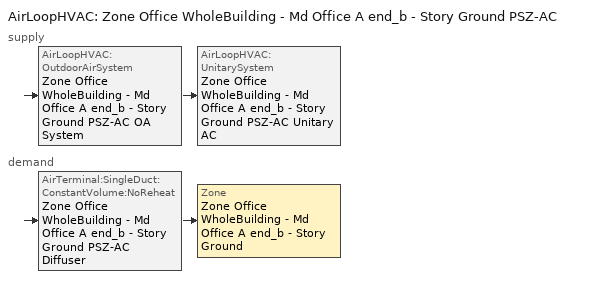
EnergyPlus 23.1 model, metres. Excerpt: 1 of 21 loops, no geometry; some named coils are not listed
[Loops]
AirLoopHVAC 'Zone Office WholeBuilding - Md Office A end_b - Story Ground PSZ-AC'
 supply: AirLoopHVAC:OutdoorAirSystem 'Zone Office WholeBuilding - Md Office A end_b - Story Ground PSZ-AC OA System' > AirLoopHVAC:UnitarySystem 'Zone Office WholeBuilding - Md Office A end_b - Story Ground PSZ-AC Unitary AC'
 demand: AirTerminal:SingleDuct:ConstantVolume:NoReheat 'Zone Office WholeBuilding - Md Office A end_b - Story Ground PSZ-AC Diffuser' > Zone 'Zone Office WholeBuilding - Md Office A end_b - Story Ground'
[ZoneControl:Thermostat]
Zone Office WholeBuilding - Md Office A end_b - Story Ground Thermostat: Zone or ZoneList=Zone Office WholeBuilding - Md Office A end_b - Story Ground; Control Type Schedule=Zone Office WholeBuilding - Md Office A end_b - Story Ground Thermostat Schedule; Control 1=Office WholeBuilding - Md Office - 90.1-2016 Thermostat 4; Temperature Difference Between Cutout And Setpoint {deltaC}=0
[ThermostatSetpoint:DualSetpoint]
Office WholeBuilding - Md Office - 90.1-2016 Thermostat 4: Heating Setpoint Temperature Schedule=OfficeMedium HTGSETP_SCH_YES_OPTIMUM; Cooling Setpoint Temperature Schedule=OfficeMedium CLGSETP_SCH_YES_OPTIMUM
[AirTerminal:SingleDuct:ConstantVolume:NoReheat]
Zone Office WholeBuilding - Md Office A end_b - Story Ground PSZ-AC Diffuser: Availability Schedule=Always On Discrete; Maximum Air Flow Rate {m3/s}=AutoSize
[Zone equipment]
Zone Office WholeBuilding - Md Office A end_b - Story Ground: Zone Office WholeBuilding - Md Office A end_b - Story Ground PSZ-AC Diffuser
[Sizing:Zone]
Zone Office WholeBuilding - Md Office A end_b - Story Ground: Zone Cooling Design Supply Air Temperature Input Method=SupplyAirTemperature; Zone Cooling Design Supply Air Temperature {C}=12.7778; Zone Cooling Design Supply Air Temperature Difference {deltaC}=11.11; Zone Heating Design Supply Air Temperature Input Method=SupplyAirTemperature; Zone Heating Design Supply Air Temperature {C}=50; Zone Heating Design Supply Air Temperature Difference {deltaC}=11.11; Zone Cooling Design Supply Air Humidity Ratio {kgWater/kgDryAir}=0.0085; Zone Heating Design Supply Air Humidity Ratio {kgWater/kgDryAir}=0.008; Design Specification Outdoor Air Object=Zone Office WholeBuilding - Md Office A end_b - Story Ground DSOA Space List; Cooling Design Air Flow Method=DesignDay; Cooling Design Air Flow Rate {m3/s}=0; Cooling Minimum Air Flow per Zone Floor Area {m3/s-m2}=0.000762; Cooling Minimum Air Flow {m3/s}=0; Cooling Minimum Air Flow Fraction=0; Heating Design Air Flow Method=DesignDay; Heating Design Air Flow Rate {m3/s}=0; Heating Maximum Air Flow per Zone Floor Area {m3/s-m2}=0.002032; Heating Maximum Air Flow {m3/s}=0.141576; Heating Maximum Air Flow Fraction=0.3; Account for Dedicated Outdoor Air System=No; Zone Load Sizing Method=Sensible Load Only No Latent Load; Zone Latent Cooling Design Supply Air Humidity Ratio Input Method=HumidityRatioDifference; Zone Cooling Design Supply Air Humidity Ratio Difference {kgWater/kgDryAir}=0.005; Zone Latent Heating Design Supply Air Humidity Ratio Input Method=HumidityRatioDifference; Zone Humidification Design Supply Air Humidity Ratio Difference {kgWater/kgDryAir}=0.005
[Controller:MechanicalVentilation]
Controller Mechanical Ventilation 3: Availability Schedule=Zone Office WholeBuilding - Md Office A end_b - Story Ground PSZ-AC Occ Sch; Demand Controlled Ventilation=No; System Outdoor Air Method=ZoneSum; Zone or ZoneList Name 1=Zone Office WholeBuilding - Md Office A end_b - Story Ground; Design Specification Outdoor Air Object Name 1=Office WholeBuilding - Md Office Ventilation
[DesignSpecification:OutdoorAir]
Office WholeBuilding - Md Office Ventilation: Outdoor Air Method=Sum; Outdoor Air Flow per Person {m3/s-person}=0; Outdoor Air Flow per Zone Floor Area {m3/s-m2}=0.0004318; Outdoor Air Flow per Zone {m3/s}=0; Outdoor Air Flow Air Changes per Hour {1/hr}=0
[DesignSpecification:OutdoorAir:SpaceList]
Zone Office WholeBuilding - Md Office A end_b - Story Ground DSOA Space List: Space Name 1=Office WholeBuilding - Md Office A end_b - Story Ground; Space Design Specification Outdoor Air Object Name 1=Office WholeBuilding - Md Office Ventilation
[AirLoopHVAC]
Zone Office WholeBuilding - Md Office A end_b - Story Ground PSZ-AC: Design Supply Air Flow Rate {m3/s}=AutoSize; Design Return Air Flow Fraction of Supply Air Flow=1
[Sizing:System]
Zone Office WholeBuilding - Md Office A end_b - Story Ground PSZ-AC: Type of Load to Size On=Sensible; Design Outdoor Air Flow Rate {m3/s}=Autosize; Central Heating Maximum System Air Flow Ratio=1; Preheat Design Temperature {C}=7.22222; Preheat Design Humidity Ratio {kgWater/kgDryAir}=0.008; Precool Design Temperature {C}=12.7778; Precool Design Humidity Ratio {kgWater/kgDryAir}=0.008; Central Cooling Design Supply Air Temperature {C}=12.7778; Central Heating Design Supply Air Temperature {C}=50; Type of Zone Sum to Use=Coincident; 100% Outdoor Air in Cooling=No; 100% Outdoor Air in Heating=No; Central Cooling Design Supply Air Humidity Ratio {kgWater/kgDryAir}=0.0085; Central Heating Design Supply Air Humidity Ratio {kgWater/kgDryAir}=0.008; Cooling Supply Air Flow Rate Method=DesignDay; Cooling Supply Air Flow Rate {m3/s}=0; Cooling Supply Air Flow Rate Per Floor Area {m3/s-m2}=0.00996765; Cooling Fraction of Autosized Cooling Supply Air Flow Rate=1; Cooling Supply Air Flow Rate Per Unit Cooling Capacity {m3/s-W}=3.94755e-05; Heating Supply Air Flow Rate Method=DesignDay; Heating Supply Air Flow Rate {m3/s}=0; Heating Supply Air Flow Rate Per Floor Area {m3/s-m2}=0.00996765; Heating Fraction of Autosized Heating Supply Air Flow Rate=1; Heating Fraction of Autosized Cooling Supply Air Flow Rate=1; Heating Supply Air Flow Rate Per Unit Heating Capacity {m3/s-W}=3.15882e-05; System Outdoor Air Method=ZoneSum; Zone Maximum Outdoor Air Fraction=1; Cooling Design Capacity Method=CoolingDesignCapacity; Cooling Design Capacity {W}=Autosize; Cooling Design Capacity Per Floor Area {W/m2}=234.7; Fraction of Autosized Cooling Design Capacity=1; Heating Design Capacity Method=HeatingDesignCapacity; Heating Design Capacity {W}=Autosize; Heating Design Capacity Per Floor Area {W/m2}=157; Fraction of Autosized Heating Design Capacity=1; Central Cooling Capacity Control Method=OnOff; Occupant Diversity=Autosize
[Controller:OutdoorAir]
Zone Office WholeBuilding - Md Office A end_b - Story Ground PSZ-AC OA System Controller: Minimum Outdoor Air Flow Rate {m3/s}=Autosize; Maximum Outdoor Air Flow Rate {m3/s}=Autosize; Economizer Control Type=NoEconomizer; Economizer Control Action Type=ModulateFlow; Economizer Maximum Limit Dry-Bulb Temperature {C}=28; Economizer Maximum Limit Enthalpy {J/kg}=64000; Lockout Type=LockoutWithHeating; Minimum Limit Type=FixedMinimum; Minimum Outdoor Air Schedule=Zone Office WholeBuilding - Md Office A end_b - Story Ground PSZ-AC Occ Sch; Maximum Fraction of Outdoor Air Schedule=ZoneOfficeWholeBuildingMdOfficeAendbStoryGroundPSZACmaxOASch; Mechanical Ventilation Controller=Controller Mechanical Ventilation 3; High Humidity Control=No; Control High Indoor Humidity Based on Outdoor Humidity Ratio=Yes; Heat Recovery Bypass Control Type=BypassWhenWithinEconomizerLimits
[SetpointManager:MixedAir]
Zone Office WholeBuilding - Md Office A end_b - Story Ground PSZ-AC Mixed Air Node OS Default SPM: Control Variable=Temperature; Setpoint Node or NodeList=Zone Office WholeBuilding - Md Office A end_b - Story Ground PSZ-AC Mixed Air Node
[AirLoopHVAC:UnitarySystem]
Zone Office WholeBuilding - Md Office A end_b - Story Ground PSZ-AC Unitary AC: Control Type=Load; Controlling Zone or Thermostat Location=Zone Office WholeBuilding - Md Office A end_b - Story Ground; Dehumidification Control Type=None; Availability Schedule=Outage Availability Schedule; Supply Fan=Zone Office WholeBuilding - Md Office A end_b - Story Ground PSZ-AC Fan; Fan Placement=DrawThrough; Supply Air Fan Operating Mode Schedule=Zone Office WholeBuilding - Md Office A end_b - Story Ground PSZ-AC Occ Sch; Heating Coil=Zone Office WholeBuilding - Md Office A end_b - Story Ground PSZ-AC Water Htg Coil; DX Heating Coil Sizing Ratio=1; Cooling Coil=Zone Office WholeBuilding - Md Office A end_b - Story Ground PSZ-AC 1spd DX AC Clg Coil 9kBtu/hr 14.0SEER; Use DOAS DX Cooling Coil=No; Minimum Supply Air Temperature {C}=2; Latent Load Control=SensibleOnlyLoadControl; Supplemental Heating Coil=Zone Office WholeBuilding - Md Office A end_b - Story Ground PSZ-AC Electric Backup Htg Coil; Cooling Supply Air Flow Rate {m3/s}=Autosize; Heating Supply Air Flow Rate {m3/s}=Autosize; No Load Supply Air Flow Rate {m3/s}=Autosize; Maximum Supply Air Temperature {C}=80; Maximum Outdoor Dry-Bulb Temperature for Supplemental Heater Operation {C}=21; Maximum Cycling Rate {cycles/hr}=2.5; Heat Pump Time Constant {s}=60; Fraction of On-Cycle Power Use=0.01; Heat Pump Fan Delay Time {s}=60; Ancillary On-Cycle Electric Power {W}=0; Ancillary Off-Cycle Electric Power {W}=0
[Fan:OnOff]
Zone Office WholeBuilding - Md Office A end_b - Story Ground PSZ-AC Fan: Availability Schedule=Always On Discrete; Fan Total Efficiency=0.55575; Pressure Rise {Pa}=622.722; Maximum Flow Rate {m3/s}=Autosize; Motor Efficiency=0.855; Motor In Airstream Fraction=1; Fan Power Ratio Function of Speed Ratio Curve=Fan On Off Power Curve 2; Fan Efficiency Ratio Function of Speed Ratio Curve=Fan On Off Efficiency Curve 2
[Coil:Cooling:DX:SingleSpeed]
Zone Office WholeBuilding - Md Office A end_b - Story Ground PSZ-AC 1spd DX AC Clg Coil 9kBtu/hr 14.0SEER: Availability Schedule=Always On Discrete; Gross Rated Total Cooling Capacity {W}=Autosize; Gross Rated Sensible Heat Ratio=Autosize; Gross Rated Cooling COP {W/W}=4.11713; Rated Air Flow Rate {m3/s}=Autosize; Rated Evaporator Fan Power Per Volume Flow Rate 2017 {W/(m3/s)}=773.3; Rated Evaporator Fan Power Per Volume Flow Rate 2023 {W/(m3/s)}=934.4; Total Cooling Capacity Function of Temperature Curve=PSZ-AC_Unitary_PackagecoolCapFT; Total Cooling Capacity Function of Flow Fraction Curve=PSZ-AC_Unitary_PackagecoolFFF; Energy Input Ratio Function of Temperature Curve=PSZ-AC DX Unitary Package EIRFT; Energy Input Ratio Function of Flow Fraction Curve=PSZ-AC_Unitary_PackagecoolEIRFFF; Part Load Fraction Correlation Curve=PSZ-AC_Unitary_PackagecoolPLR; Minimum Outdoor Dry-Bulb Temperature for Compressor Operation {C}=-25; Nominal Time for Condensate Removal to Begin {s}=0; Ratio of Initial Moisture Evaporation Rate and Steady State Latent Capacity=0; Maximum Cycling Rate {cycles/hr}=0; Latent Capacity Time Constant {s}=0; Condenser Type=AirCooled; Evaporative Condenser Effectiveness=0.9; Evaporative Condenser Air Flow Rate {m3/s}=Autosize; Evaporative Condenser Pump Rated Power Consumption {W}=Autosize; Crankcase Heater Capacity {W}=0; Maximum Outdoor Dry-Bulb Temperature for Crankcase Heater Operation {C}=10; Basin Heater Capacity {W/K}=0; Basin Heater Setpoint Temperature {C}=2
[Coil:Heating:Electric]
Zone Office WholeBuilding - Md Office A end_b - Story Ground PSZ-AC Electric Backup Htg Coil: Availability Schedule=Always On Discrete; Efficiency=1; Nominal Capacity {W}=Autosize
[SetpointManager:SingleZone:Reheat]
Zone Office WholeBuilding - Md Office A end_b - Story Ground Setpoint Manager SZ Reheat: Control Variable=Temperature; Minimum Supply Air Temperature {C}=12.7778; Maximum Supply Air Temperature {C}=50; Control Zone=Zone Office WholeBuilding - Md Office A end_b - Story Ground; Setpoint Node or NodeList=Zone Office WholeBuilding - Md Office A end_b - Story Ground PSZ-AC Supply Outlet Node
[Schedule:Day:Interval]
OfficeMedium HTGSETP_SCH_YES_OPTIMUM Default: Average, 24:00, 18.7783
Schedule Day 44: No, 01:00, 0.782448, 02:00, 1.56488, 03:00, 0, 04:00, 0, 05:00, 0, 06:00, 0, 07:00, 0, 08:00, 0, 09:00, 0, 10:00, 0, 11:00, 0, 12:00, 0, 13:00, 0, 14:00, 0, 15:00, 0, 16:00, 0, 17:00, 0, 18:00, 0, 19:00, 0, 20:00, 0, 21:00, 0, 22:00, 0, 23:00, 0, 24:00, 0
Schedule Day 45: No, 01:00, 0, 02:00, 0, 03:00, 2.34731, 04:00, 3.12973, 05:00, 3.91216, 06:00, 4.69459, 07:00, 5.47702, 08:00, 6.25945, 09:00, 7.04188, 10:00, 7.82431, 11:00, 8.60674, 12:00, 9.38916, 13:00, 10.1716, 14:00, 10.954, 15:00, 11.7365, 16:00, 12.5189, 17:00, 13.3013, 18:00, 14.0837, 19:00, 14.8662, 20:00, 15.6486, 21:00, 16.431, 22:00, 17.2135, 23:00, 17.9959, 24:00, 18.7783
OfficeMedium HTGSETP_SCH_YES_OPTIMUM Summer Design Day: No, 24:00, 15.6
OfficeMedium HTGSETP_SCH_YES_OPTIMUM Winter Design Day: No, 05:00, 15.6, 06:00, 17.6, 07:00, 19.6, 22:00, 21, 24:00, 15.6
OfficeMedium CLGSETP_SCH_YES_OPTIMUM Default: Average, 24:00, 88.9143
Schedule Day 30: No, 01:00, 3.70485, 02:00, 7.40961, 03:00, 0, 04:00, 0, 05:00, 0, 06:00, 0, 07:00, 0, 08:00, 0, 09:00, 0, 10:00, 0, 11:00, 0, 12:00, 0, 13:00, 0, 14:00, 0, 15:00, 0, 16:00, 0, 17:00, 0, 18:00, 0, 19:00, 0, 20:00, 0, 21:00, 0, 22:00, 0, 23:00, 0, 24:00, 0
Schedule Day 31: No, 01:00, 0, 02:00, 0, 03:00, 11.1144, 04:00, 14.8191, 05:00, 18.5239, 06:00, 22.2286, 07:00, 25.9334, 08:00, 29.6382, 09:00, 33.3429, 10:00, 37.0477, 11:00, 40.7524, 12:00, 44.4572, 13:00, 48.1619, 14:00, 51.8667, 15:00, 55.5715, 16:00, 59.2762, 17:00, 62.981, 18:00, 66.6857, 19:00, 70.3905, 20:00, 74.0953, 21:00, 77.8, 22:00, 81.5048, 23:00, 85.2095, 24:00, 88.9143
OfficeMedium CLGSETP_SCH_YES_OPTIMUM Summer Design Day: No, 05:00, 26.7, 06:00, 25.7, 07:00, 25, 22:00, 24, 24:00, 26.7
OfficeMedium CLGSETP_SCH_YES_OPTIMUM Winter Design Day: No, 24:00, 26.7
Zone Office WholeBuilding - Md Office A end_b - Story Ground PSZ-AC Occ Sch Sunday: No, 24:00, 0
Zone Office WholeBuilding - Md Office A end_b - Story Ground PSZ-AC Occ Sch Default: No, 00:10, 1, 21:30, 0, 24:00, 1
Zone Office WholeBuilding - Md Office A end_b - Story Ground PSZ-AC Occ Sch Saturday: No, 07:20, 0, 12:59, 1, 24:00, 0
Schedule Day 56: No, 01:00, 0, 02:00, 0, 03:00, 0, 04:00, 0, 05:00, 0, 06:00, 0, 07:00, 0, 08:00, 0, 09:00, 0, 10:00, 0, 11:00, 0, 12:00, 0, 13:00, 0, 14:00, 0, 15:00, 0, 16:00, 0, 17:00, 0, 18:00, 0, 19:00, 0, 20:00, 0, 21:00, 0, 22:00, 0, 23:00, 0, 24:00, 0
Schedule Day 57: No, 01:00, 0, 02:00, 0, 03:00, 0, 04:00, 0, 05:00, 0, 06:00, 0, 07:00, 0, 08:00, 0, 09:00, 0, 10:00, 0, 11:00, 0, 12:00, 0, 13:00, 0, 14:00, 0, 15:00, 0, 16:00, 0, 17:00, 0, 18:00, 0, 19:00, 0, 20:00, 0, 21:00, 0, 22:00, 1, 23:00, 1, 24:00, 1
Zone Office WholeBuilding - Md Office A end_b - Story Ground PSZ-AC Occ Sch Summer Design Day; Zone Office WholeBuilding - Md Office A end_b - Story Ground PSZ-AC Occ Sch Winter Design Day: No, 24:00, 1
Schedule Day 52: No, 01:00, 0.7, 02:00, 0.7, 03:00, 0, 04:00, 0, 05:00, 0, 06:00, 0, 07:00, 0, 08:00, 0, 09:00, 0, 10:00, 0, 11:00, 0, 12:00, 0, 13:00, 0, 14:00, 0, 15:00, 0, 16:00, 0, 17:00, 0, 18:00, 0, 19:00, 0, 20:00, 0, 21:00, 0, 22:00, 0, 23:00, 0, 24:00, 0
Schedule Day 53: No, 01:00, 0, 02:00, 0, 03:00, 0.7, 04:00, 0.7, 05:00, 0.7, 06:00, 0.7, 07:00, 0.7, 08:00, 0.7, 09:00, 0.7, 10:00, 0.7, 11:00, 0.7, 12:00, 0.7, 13:00, 0.7, 14:00, 0.7, 15:00, 0.7, 16:00, 0.7, 17:00, 0.7, 18:00, 0.7, 19:00, 0.7, 20:00, 0.7, 21:00, 0.7, 22:00, 0.7, 23:00, 0.7, 24:00, 0.7
ZoneOfficeWholeBuildingMdOfficeAendbStoryGroundPSZACmaxOASchDefault: No, 24:00, 0.7
[Schedule:Week:Daily]
OfficeMedium HTGSETP_SCH_YES_OPTIMUM Week Rule - Jan1-May27; OfficeMedium HTGSETP_SCH_YES_OPTIMUM Week Rule - Jun4-Dec31: OfficeMedium HTGSETP_SCH_YES_OPTIMUM Default, OfficeMedium HTGSETP_SCH_YES_OPTIMUM Default, OfficeMedium HTGSETP_SCH_YES_OPTIMUM Default, OfficeMedium HTGSETP_SCH_YES_OPTIMUM Default, OfficeMedium HTGSETP_SCH_YES_OPTIMUM Default, OfficeMedium HTGSETP_SCH_YES_OPTIMUM Default, OfficeMedium HTGSETP_SCH_YES_OPTIMUM Default, OfficeMedium HTGSETP_SCH_YES_OPTIMUM Default, OfficeMedium HTGSETP_SCH_YES_OPTIMUM Summer Design Day, OfficeMedium HTGSETP_SCH_YES_OPTIMUM Winter Design Day, OfficeMedium HTGSETP_SCH_YES_OPTIMUM Default, OfficeMedium HTGSETP_SCH_YES_OPTIMUM Default
OfficeMedium HTGSETP_SCH_YES_OPTIMUM Week Rule - May28-Jun3: OfficeMedium HTGSETP_SCH_YES_OPTIMUM Default, OfficeMedium HTGSETP_SCH_YES_OPTIMUM Default, OfficeMedium HTGSETP_SCH_YES_OPTIMUM Default, OfficeMedium HTGSETP_SCH_YES_OPTIMUM Default, Schedule Day 44, Schedule Day 45, OfficeMedium HTGSETP_SCH_YES_OPTIMUM Default, OfficeMedium HTGSETP_SCH_YES_OPTIMUM Default, OfficeMedium HTGSETP_SCH_YES_OPTIMUM Summer Design Day, OfficeMedium HTGSETP_SCH_YES_OPTIMUM Winter Design Day, OfficeMedium HTGSETP_SCH_YES_OPTIMUM Default, OfficeMedium HTGSETP_SCH_YES_OPTIMUM Default
OfficeMedium CLGSETP_SCH_YES_OPTIMUM Week Rule - Jan1-May27; OfficeMedium CLGSETP_SCH_YES_OPTIMUM Week Rule - Jun4-Dec31: OfficeMedium CLGSETP_SCH_YES_OPTIMUM Default, OfficeMedium CLGSETP_SCH_YES_OPTIMUM Default, OfficeMedium CLGSETP_SCH_YES_OPTIMUM Default, OfficeMedium CLGSETP_SCH_YES_OPTIMUM Default, OfficeMedium CLGSETP_SCH_YES_OPTIMUM Default, OfficeMedium CLGSETP_SCH_YES_OPTIMUM Default, OfficeMedium CLGSETP_SCH_YES_OPTIMUM Default, OfficeMedium CLGSETP_SCH_YES_OPTIMUM Default, OfficeMedium CLGSETP_SCH_YES_OPTIMUM Summer Design Day, OfficeMedium CLGSETP_SCH_YES_OPTIMUM Winter Design Day, OfficeMedium CLGSETP_SCH_YES_OPTIMUM Default, OfficeMedium CLGSETP_SCH_YES_OPTIMUM Default
OfficeMedium CLGSETP_SCH_YES_OPTIMUM Week Rule - May28-Jun3: OfficeMedium CLGSETP_SCH_YES_OPTIMUM Default, OfficeMedium CLGSETP_SCH_YES_OPTIMUM Default, OfficeMedium CLGSETP_SCH_YES_OPTIMUM Default, OfficeMedium CLGSETP_SCH_YES_OPTIMUM Default, Schedule Day 30, Schedule Day 31, OfficeMedium CLGSETP_SCH_YES_OPTIMUM Default, OfficeMedium CLGSETP_SCH_YES_OPTIMUM Default, OfficeMedium CLGSETP_SCH_YES_OPTIMUM Summer Design Day, OfficeMedium CLGSETP_SCH_YES_OPTIMUM Winter Design Day, OfficeMedium CLGSETP_SCH_YES_OPTIMUM Default, OfficeMedium CLGSETP_SCH_YES_OPTIMUM Default
Zone Office WholeBuilding - Md Office A end_b - Story Ground PSZ-AC Occ Sch Week Rule - Jan1-May27; Zone Office WholeBuilding - Md Office A end_b - Story Ground PSZ-AC Occ Sch Week Rule - Jun4-Dec31: Zone Office WholeBuilding - Md Office A end_b - Story Ground PSZ-AC Occ Sch Sunday, Zone Office WholeBuilding - Md Office A end_b - Story Ground PSZ-AC Occ Sch Default, Zone Office WholeBuilding - Md Office A end_b - Story Ground PSZ-AC Occ Sch Default, Zone Office WholeBuilding - Md Office A end_b - Story Ground PSZ-AC Occ Sch Default, Zone Office WholeBuilding - Md Office A end_b - Story Ground PSZ-AC Occ Sch Default, Zone Office WholeBuilding - Md Office A end_b - Story Ground PSZ-AC Occ Sch Default, Zone Office WholeBuilding - Md Office A end_b - Story Ground PSZ-AC Occ Sch Saturday, Zone Office WholeBuilding - Md Office A end_b - Story Ground PSZ-AC Occ Sch Default, Zone Office WholeBuilding - Md Office A end_b - Story Ground PSZ-AC Occ Sch Summer Design Day, Zone Office WholeBuilding - Md Office A end_b - Story Ground PSZ-AC Occ Sch Winter Design Day, Zone Office WholeBuilding - Md Office A end_b - Story Ground PSZ-AC Occ Sch Default, Zone Office WholeBuilding - Md Office A end_b - Story Ground PSZ-AC Occ Sch Default
Zone Office WholeBuilding - Md Office A end_b - Story Ground PSZ-AC Occ Sch Week Rule - May28-Jun3: Zone Office WholeBuilding - Md Office A end_b - Story Ground PSZ-AC Occ Sch Sunday, Zone Office WholeBuilding - Md Office A end_b - Story Ground PSZ-AC Occ Sch Default, Zone Office WholeBuilding - Md Office A end_b - Story Ground PSZ-AC Occ Sch Default, Zone Office WholeBuilding - Md Office A end_b - Story Ground PSZ-AC Occ Sch Default, Schedule Day 56, Schedule Day 57, Zone Office WholeBuilding - Md Office A end_b - Story Ground PSZ-AC Occ Sch Saturday, Zone Office WholeBuilding - Md Office A end_b - Story Ground PSZ-AC Occ Sch Default, Zone Office WholeBuilding - Md Office A end_b - Story Ground PSZ-AC Occ Sch Summer Design Day, Zone Office WholeBuilding - Md Office A end_b - Story Ground PSZ-AC Occ Sch Winter Design Day, Zone Office WholeBuilding - Md Office A end_b - Story Ground PSZ-AC Occ Sch Default, Zone Office WholeBuilding - Md Office A end_b - Story Ground PSZ-AC Occ Sch Default
ZoneOfficeWholeBuildingMdOfficeAendbStoryGroundPSZACmaxOASch Week Rule - Jan1-May27; ZoneOfficeWholeBuildingMdOfficeAendbStoryGroundPSZACmaxOASch Week Rule - Jun4-Dec31: ZoneOfficeWholeBuildingMdOfficeAendbStoryGroundPSZACmaxOASchDefault, ZoneOfficeWholeBuildingMdOfficeAendbStoryGroundPSZACmaxOASchDefault, ZoneOfficeWholeBuildingMdOfficeAendbStoryGroundPSZACmaxOASchDefault, ZoneOfficeWholeBuildingMdOfficeAendbStoryGroundPSZACmaxOASchDefault, ZoneOfficeWholeBuildingMdOfficeAendbStoryGroundPSZACmaxOASchDefault, ZoneOfficeWholeBuildingMdOfficeAendbStoryGroundPSZACmaxOASchDefault, ZoneOfficeWholeBuildingMdOfficeAendbStoryGroundPSZACmaxOASchDefault, ZoneOfficeWholeBuildingMdOfficeAendbStoryGroundPSZACmaxOASchDefault, ZoneOfficeWholeBuildingMdOfficeAendbStoryGroundPSZACmaxOASchDefault, ZoneOfficeWholeBuildingMdOfficeAendbStoryGroundPSZACmaxOASchDefault, ZoneOfficeWholeBuildingMdOfficeAendbStoryGroundPSZACmaxOASchDefault, ZoneOfficeWholeBuildingMdOfficeAendbStoryGroundPSZACmaxOASchDefault
ZoneOfficeWholeBuildingMdOfficeAendbStoryGroundPSZACmaxOASch Week Rule - May28-Jun3: ZoneOfficeWholeBuildingMdOfficeAendbStoryGroundPSZACmaxOASchDefault, ZoneOfficeWholeBuildingMdOfficeAendbStoryGroundPSZACmaxOASchDefault, ZoneOfficeWholeBuildingMdOfficeAendbStoryGroundPSZACmaxOASchDefault, ZoneOfficeWholeBuildingMdOfficeAendbStoryGroundPSZACmaxOASchDefault, Schedule Day 52, Schedule Day 53, ZoneOfficeWholeBuildingMdOfficeAendbStoryGroundPSZACmaxOASchDefault, ZoneOfficeWholeBuildingMdOfficeAendbStoryGroundPSZACmaxOASchDefault, ZoneOfficeWholeBuildingMdOfficeAendbStoryGroundPSZACmaxOASchDefault, ZoneOfficeWholeBuildingMdOfficeAendbStoryGroundPSZACmaxOASchDefault, ZoneOfficeWholeBuildingMdOfficeAendbStoryGroundPSZACmaxOASchDefault, ZoneOfficeWholeBuildingMdOfficeAendbStoryGroundPSZACmaxOASchDefault
[Schedule:Year]
OfficeMedium HTGSETP_SCH_YES_OPTIMUM: OfficeMedium HTGSETP_SCH_YES_OPTIMUM Week Rule - Jan1-May27, 1, 1, 5, 27, OfficeMedium HTGSETP_SCH_YES_OPTIMUM Week Rule - May28-Jun3, 5, 28, 6, 3, OfficeMedium HTGSETP_SCH_YES_OPTIMUM Week Rule - Jun4-Dec31, 6, 4, 12, 31
OfficeMedium CLGSETP_SCH_YES_OPTIMUM: OfficeMedium CLGSETP_SCH_YES_OPTIMUM Week Rule - Jan1-May27, 1, 1, 5, 27, OfficeMedium CLGSETP_SCH_YES_OPTIMUM Week Rule - May28-Jun3, 5, 28, 6, 3, OfficeMedium CLGSETP_SCH_YES_OPTIMUM Week Rule - Jun4-Dec31, 6, 4, 12, 31
Zone Office WholeBuilding - Md Office A end_b - Story Ground PSZ-AC Occ Sch: Zone Office WholeBuilding - Md Office A end_b - Story Ground PSZ-AC Occ Sch Week Rule - Jan1-May27, 1, 1, 5, 27, Zone Office WholeBuilding - Md Office A end_b - Story Ground PSZ-AC Occ Sch Week Rule - May28-Jun3, 5, 28, 6, 3, Zone Office WholeBuilding - Md Office A end_b - Story Ground PSZ-AC Occ Sch Week Rule - Jun4-Dec31, 6, 4, 12, 31
ZoneOfficeWholeBuildingMdOfficeAendbStoryGroundPSZACmaxOASch: ZoneOfficeWholeBuildingMdOfficeAendbStoryGroundPSZACmaxOASch Week Rule - Jan1-May27, 1, 1, 5, 27, ZoneOfficeWholeBuildingMdOfficeAendbStoryGroundPSZACmaxOASch Week Rule - May28-Jun3, 5, 28, 6, 3, ZoneOfficeWholeBuildingMdOfficeAendbStoryGroundPSZACmaxOASch Week Rule - Jun4-Dec31, 6, 4, 12, 31
[Schedule:Compact]
Outage Availability Schedule: Through: 01/01, For: AllDays, Until: 24:00, 1, Through: 01/02, For: AllDays, Until: 24:00, 1, Through: 01/03, For: AllDays, Until: 24:00, 1, Through: 01/04, For: AllDays, Until: 24:00, 1, Through: 01/05, For: AllDays, Until: 24:00, 1, Through: 01/06, For: AllDays, Until: 24:00, 1, Through: 01/07, For: AllDays, Until: 24:00, 1, Through: 01/08, For: AllDays, Until: 24:00, 1, Through: 01/09, For: AllDays, Until: 24:00, 1, Through: 01/10, For: AllDays, Until: 24:00, 1, Through: 01/11, For: AllDays, Until: 24:00, 1, Through: 01/12, For: AllDays, Until: 24:00, 1, Through: 01/13, For: AllDays, Until: 24:00, 1, Through: 01/14, For: AllDays, Until: 24:00, 1, Through: 01/15, For: AllDays, Until: 24:00, 1, Through: 01/16, For: AllDays, Until: 24:00, 1, Through: 01/17, For: AllDays, Until: 24:00, 1, Through: 01/18, For: AllDays, Until: 24:00, 1, Through: 01/19, For: AllDays, Until: 24:00, 1, Through: 01/20, For: AllDays, Until: 24:00, 1, Through: 01/21, For: AllDays, Until: 24:00, 1, Through: 01/22, For: AllDays, Until: 24:00, 1, Through: 01/23, For: AllDays, Until: 24:00, 1, Through: 01/24, For: AllDays, Until: 24:00, 1, Through: 01/25, For: AllDays, Until: 24:00, 1, Through: 01/26, For: AllDays, Until: 24:00, 1, Through: 01/27, For: AllDays, Until: 24:00, 1, Through: 01/28, For: AllDays, Until: 24:00, 1, Through: 01/29, For: AllDays, Until: 24:00, 1, Through: 01/30, For: AllDays, Until: 24:00, 1, Through: 01/31, For: AllDays, Until: 24:00, 1, Through: 02/01, For: AllDays, Until: 24:00, 1, Through: 02/02, For: AllDays, Until: 24:00, 1, Through: 02/03, For: AllDays, Until: 24:00, 1, Through: 02/04, For: AllDays, Until: 24:00, 1, Through: 02/05, For: AllDays, Until: 24:00, 1, Through: 02/06, For: AllDays, Until: 24:00, 1, Through: 02/07, For: AllDays, Until: 24:00, 1, Through: 02/08, For: AllDays, Until: 24:00, 1, Through: 02/09, For: AllDays, Until: 24:00, 1, Through: 02/10, For: AllDays, Until: 24:00, 1, Through: 02/11, For: AllDays, Until: 24:00, 1, Through: 02/12, For: AllDays, Until: 24:00, 1, Through: 02/13, For: AllDays, Until: 24:00, 1, Through: 02/14, For: AllDays, Until: 24:00, 1, Through: 02/15, For: AllDays, Until: 24:00, 1, Through: 02/16, For: AllDays, Until: 24:00, 1, Through: 02/17, For: AllDays, Until: 24:00, 1, Through: 02/18, For: AllDays, Until: 24:00, 1, Through: 02/19, For: AllDays, Until: 24:00, 1, Through: 02/20, For: AllDays, Until: 24:00, 1, Through: 02/21, For: AllDays, Until: 24:00, 1, Through: 02/22, For: AllDays, Until: 24:00, 1, Through: 02/23, For: AllDays, Until: 24:00, 1, Through: 02/24, For: AllDays, Until: 24:00, 1, Through: 02/25, For: AllDays, Until: 24:00, 1, Through: 02/26, For: AllDays, Until: 24:00, 1, Through: 02/27, For: AllDays, Until: 24:00, 1, Through: 02/28, For: AllDays, Until: 24:00, 1, Through: 03/01, For: AllDays, Until: 24:00, 1, Through: 03/02, For: AllDays, Until: 24:00, 1, Through: 03/03, For: AllDays, Until: 24:00, 1, Through: 03/04, For: AllDays, Until: 24:00, 1, Through: 03/05, For: AllDays, Until: 24:00, 1, Through: 03/06, For: AllDays, Until: 24:00, 1, Through: 03/07, For: AllDays, Until: 24:00, 1, Through: 03/08, For: AllDays, Until: 24:00, 1, Through: 03/09, For: AllDays, Until: 24:00, 1, Through: 03/10, For: AllDays, Until: 24:00, 1, Through: 03/11, For: AllDays, Until: 24:00, 1, Through: 03/12, For: AllDays, Until: 24:00, 1, Through: 03/13, For: AllDays, Until: 24:00, 1, Through: 03/14, For: AllDays, Until: 24:00, 1, Through: 03/15, For: AllDays, Until: 24:00, 1, Through: 03/16, For: AllDays, Until: 24:00, 1, Through: 03/17, For: AllDays, Until: 24:00, 1, Through: 03/18, For: AllDays, Until: 24:00, 1, Through: 03/19, For: AllDays, Until: 24:00, 1, Through: 03/20, For: AllDays, Until: 24:00, 1, Through: 03/21, For: AllDays, Until: 24:00, 1, Through: 03/22, For: AllDays, Until: 24:00, 1, Through: 03/23, For: AllDays, Until: 24:00, 1, Through: 03/24, For: AllDays, Until: 24:00, 1, Through: 03/25, For: AllDays, Until: 24:00, 1, Through: 03/26, For: AllDays, Until: 24:00, 1, Through: 03/27, For: AllDays, Until: 24:00, 1, Through: 03/28, For: AllDays, Until: 24:00, 1, Through: 03/29, For: AllDays, Until: 24:00, 1, Through: 03/30, For: AllDays, Until: 24:00, 1, Through: 03/31, For: AllDays, Until: 24:00, 1, Through: 04/01, For: AllDays, Until: 24:00, 1, Through: 04/02, For: AllDays, Until: 24:00, 1, Through: 04/03, For: AllDays, Until: 24:00, 1, Through: 04/04, For: AllDays, Until: 24:00, 1, Through: 04/05, For: AllDays, Until: 24:00, 1, Through: 04/06, For: AllDays, Until: 24:00, 1, Through: 04/07, For: AllDays, Until: 24:00, 1, Through: 04/08, For: AllDays, Until: 24:00, 1, Through: 04/09, For: AllDays, Until: 24:00, 1, Through: 04/10, For: AllDays, Until: 24:00, 1, Through: 04/11, For: AllDays, Until: 24:00, 1, Through: 04/12, For: AllDays, Until: 24:00, 1, Through: 04/13, For: AllDays, Until: 24:00, 1, Through: 04/14, For: AllDays, Until: 24:00, 1, Through: 04/15, For: AllDays, Until: 24:00, 1, Through: 04/16, For: AllDays, Until: 24:00, 1, Through: 04/17, For: AllDays, Until: 24:00, 1, Through: 04/18, For: AllDays, Until: 24:00, 1, Through: 04/19, For: AllDays, Until: 24:00, 1, Through: 04/20, For: AllDays, Until: 24:00, 1, Through: 04/21, For: AllDays, Until: 24:00, 1, Through: 04/22, For: AllDays, Until: 24:00, 1, Through: 04/23, For: AllDays, Until: 24:00, 1, Through: 04/24, For: AllDays, Until: 24:00, 1, Through: 04/25, For: AllDays, Until: 24:00, 1, Through: 04/26, For: AllDays, Until: 24:00, 1, Through: 04/27, For: AllDays, Until: 24:00, 1, Through: 04/28, For: AllDays, Until: 24:00, 1, Through: 04/29, For: AllDays, Until: 24:00, 1, Through: 04/30, For: AllDays, Until: 24:00, 1, Through: 05/01, For: AllDays, Until: 24:00, 1, Through: 05/02, For: AllDays, Until: 24:00, 1, Through: 05/03, For: AllDays, Until: 24:00, 1, Through: 05/04, For: AllDays, Until: 24:00, 1, Through: 05/05, For: AllDays, Until: 24:00, 1, Through: 05/06, For: AllDays, Until: 24:00, 1, Through: 05/07, For: AllDays, Until: 24:00, 1, Through: 05/08, For: AllDays, Until: 24:00, 1, Through: 05/09, For: AllDays, Until: 24:00, 1, Through: 05/10, For: AllDays, Until: 24:00, 1, Through: 05/11, For: AllDays, Until: 24:00, 1, Through: 05/12, For: AllDays, Until: 24:00, 1, Through: 05/13, For: AllDays, Until: 24:00, 1, Through: 05/14, For: AllDays, Until: 24:00, 1, Through: 05/15, For: AllDays, Until: 24:00, 1, Through: 05/16, For: AllDays, Until: 24:00, 1, Through: 05/17, For: AllDays, Until: 24:00, 1, Through: 05/18, For: AllDays, Until: 24:00, 1, Through: 05/19, For: AllDays, Until: 24:00, 1, Through: 05/20, For: AllDays, Until: 24:00, 1, Through: 05/21, For: AllDays, Until: 24:00, 1, Through: 05/22, For: AllDays, Until: 24:00, 1, Through: 05/23, For: AllDays, Until: 24:00, 1, Through: 05/24, For: AllDays, Until: 24:00, 1, Through: 05/25, For: AllDays, Until: 24:00, 1, Through: 05/26, For: AllDays, Until: 24:00, 1, Through: 05/27, For: AllDays, Until: 24:00, 1, Through: 05/28, For: AllDays, Until: 24:00, 1, Through: 05/29, For: AllDays, Until: 24:00, 1, Through: 05/30, For: AllDays, Until: 24:00, 1, Through: 05/31, For: AllDays, Until: 24:00, 1, Through: 06/01, For: AllDays, Until: 02:00, 1, Until: 24:00, 0, Through: 06/02, For: AllDays, Until: 01:00, 0, Until: 24:00, 1, Through: 06/03, For: AllDays, Until: 24:00, 1, Through: 06/04, For: AllDays, Until: 24:00, 1, Through: 06/05, For: AllDays, Until: 24:00, 1, Through: 06/06, For: AllDays, Until: 24:00, 1, Through: 06/07, For: AllDays, Until: 24:00, 1, Through: 06/08, For: AllDays, Until: 24:00, 1, Through: 06/09, For: AllDays, Until: 24:00, 1, Through: 06/10, For: AllDays, Until: 24:00, 1, Through: 06/11, For: AllDays, Until: 24:00, 1, Through: 06/12, For: AllDays, Until: 24:00, 1, Through: 06/13, For: AllDays, Until: 24:00, 1, Through: 06/14, For: AllDays, Until: 24:00, 1, Through: 06/15, For: AllDays, Until: 24:00, 1, Through: 06/16, For: AllDays, Until: 24:00, 1, Through: 06/17, For: AllDays, Until: 24:00, 1, Through: 06/18, For: AllDays, Until: 24:00, 1, Through: 06/19, For: AllDays, Until: 24:00, 1, Through: 06/20, For: AllDays, Until: 24:00, 1, Through: 06/21, For: AllDays, Until: 24:00, 1, Through: 06/22, For: AllDays, Until: 24:00, 1, Through: 06/23, For: AllDays, Until: 24:00, 1, Through: 06/24, For: AllDays, Until: 24:00, 1, Through: 06/25, For: AllDays, Until: 24:00, 1, Through: 06/26, For: AllDays, Until: 24:00, 1, Through: 06/27, For: AllDays, Until: 24:00, 1, Through: 06/28, For: AllDays, Until: 24:00, 1, Through: 06/29, For: AllDays, Until: 24:00, 1, Through: 06/30, For: AllDays, Until: 24:00, 1, Through: 07/01, For: AllDays, Until: 24:00, 1, Through: 07/02, For: AllDays, Until: 24:00, 1, Through: 07/03, For: AllDays, Until: 24:00, 1, Through: 07/04, For: AllDays, Until: 24:00, 1, Through: 07/05, For: AllDays, Until: 24:00, 1, Through: 07/06, For: AllDays, Until: 24:00, 1, Through: 07/07, For: AllDays, Until: 24:00, 1, Through: 07/08, For: AllDays, Until: 24:00, 1, Through: 07/09, For: AllDays, Until: 24:00, 1, Through: 07/10, For: AllDays, Until: 24:00, 1, Through: 07/11, For: AllDays, Until: 24:00, 1, Through: 07/12, For: AllDays, Until: 24:00, 1, Through: 07/13, For: AllDays, Until: 24:00, 1, Through: 07/14, For: AllDays, Until: 24:00, 1, Through: 07/15, For: AllDays, Until: 24:00, 1, Through: 07/16, For: AllDays, Until: 24:00, 1, Through: 07/17, For: AllDays, Until: 24:00, 1, Through: 07/18, For: AllDays, Until: 24:00, 1, Through: 07/19, For: AllDays, Until: 24:00, 1, Through: 07/20, For: AllDays, Until: 24:00, 1, Through: 07/21, For: AllDays, Until: 24:00, 1, Through: 07/22, For: AllDays, Until: 24:00, 1, Through: 07/23, For: AllDays, Until: 24:00, 1, Through: 07/24, For: AllDays, Until: 24:00, 1, Through: 07/25, For: AllDays, Until: 24:00, 1, Through: 07/26, For: AllDays, Until: 24:00, 1, Through: 07/27, For: AllDays, Until: 24:00, 1, Through: 07/28, For: AllDays, Until: 24:00, 1, Through: 07/29, For: AllDays, Until: 24:00, 1, Through: 07/30, For: AllDays, Until: 24:00, 1, Through: 07/31, For: AllDays, Until: 24:00, 1, Through: 08/01, For: AllDays, Until: 24:00, 1, Through: 08/02, For: AllDays, Until: 24:00, 1, Through: 08/03, For: AllDays, Until: 24:00, 1, Through: 08/04, For: AllDays, Until: 24:00, 1, Through: 08/05, For: AllDays, Until: 24:00, 1, Through: 08/06, For: AllDays, Until: 24:00, 1, Through: 08/07, For: AllDays, Until: 24:00, 1, Through: 08/08, For: AllDays, Until: 24:00, 1, Through: 08/09, For: AllDays, Until: 24:00, 1, Through: 08/10, For: AllDays, Until: 24:00, 1, Through: 08/11, For: AllDays, Until: 24:00, 1, Through: 08/12, For: AllDays, Until: 24:00, 1, Through: 08/13, For: AllDays, Until: 24:00, 1, Through: 08/14, For: AllDays, Until: 24:00, 1, Through: 08/15, For: AllDays, Until: 24:00, 1, Through: 08/16, For: AllDays, Until: 24:00, 1, Through: 08/17, For: AllDays, Until: 24:00, 1, Through: 08/18, For: AllDays, Until: 24:00, 1, Through: 08/19, For: AllDays, Until: 24:00, 1, Through: 08/20, For: AllDays, Until: 24:00, 1, Through: 08/21, For: AllDays, Until: 24:00, 1, Through: 08/22, For: AllDays, Until: 24:00, 1, Through: 08/23, For: AllDays, Until: 24:00, 1, Through: 08/24, For: AllDays, Until: 24:00, 1, Through: 08/25, For: AllDays, Until: 24:00, 1, Through: 08/26, For: AllDays, Until: 24:00, 1, Through: 08/27, For: AllDays, Until: 24:00, 1, Through: 08/28, For: AllDays, Until: 24:00, 1, Through: 08/29, For: AllDays, Until: 24:00, 1, Through: 08/30, For: AllDays, Until: 24:00, 1, Through: 08/31, For: AllDays, Until: 24:00, 1, Through: 09/01, For: AllDays, Until: 24:00, 1, Through: 09/02, For: AllDays, Until: 24:00, 1, Through: 09/03, For: AllDays, Until: 24:00, 1, Through: 09/04, For: AllDays, Until: 24:00, 1, Through: 09/05, For: AllDays, Until: 24:00, 1, Through: 09/06, For: AllDays, Until: 24:00, 1, Through: 09/07, For: AllDays, Until: 24:00, 1, Through: 09/08, For: AllDays, Until: 24:00, 1, Through: 09/09, For: AllDays, Until: 24:00, 1, Through: 09/10, For: AllDays, Until: 24:00, 1, Through: 09/11, For: AllDays, Until: 24:00, 1, Through: 09/12, For: AllDays, Until: 24:00, 1, Through: 09/13, For: AllDays, Until: 24:00, 1, Through: 09/14, For: AllDays, Until: 24:00, 1, Through: 09/15, For: AllDays, Until: 24:00, 1, Through: 09/16, For: AllDays, Until: 24:00, 1, Through: 09/17, For: AllDays, Until: 24:00, 1, Through: 09/18, For: AllDays, Until: 24:00, 1, Through: 09/19, For: AllDays, Until: 24:00, 1, Through: 09/20, For: AllDays, Until: 24:00, 1, Through: 09/21, For: AllDays, Until: 24:00, 1, Through: 09/22, For: AllDays, Until: 24:00, 1, Through: 09/23, For: AllDays, Until: 24:00, 1, Through: 09/24, For: AllDays, Until: 24:00, 1, Through: 09/25, For: AllDays, Until: 24:00, 1, Through: 09/26, For: AllDays, Until: 24:00, 1, Through: 09/27, For: AllDays, Until: 24:00, 1, Through: 09/28, For: AllDays, Until: 24:00, 1, Through: 09/29, For: AllDays, Until: 24:00, 1, Through: 09/30, For: AllDays, Until: 24:00, 1, Through: 10/01, For: AllDays, Until: 24:00, 1, Through: 10/02, For: AllDays, Until: 24:00, 1, Through: 10/03, For: AllDays, Until: 24:00, 1, Through: 10/04, For: AllDays, Until: 24:00, 1, Through: 10/05, For: AllDays, Until: 24:00, 1, Through: 10/06, For: AllDays, Until: 24:00, 1, Through: 10/07, For: AllDays, Until: 24:00, 1, Through: 10/08, For: AllDays, Until: 24:00, 1, Through: 10/09, For: AllDays, Until: 24:00, 1, Through: 10/10, For: AllDays, Until: 24:00, 1, Through: 10/11, For: AllDays, Until: 24:00, 1, Through: 10/12, For: AllDays, Until: 24:00, 1, Through: 10/13, For: AllDays, Until: 24:00, 1, Through: 10/14, For: AllDays, Until: 24:00, 1, Through: 10/15, For: AllDays, Until: 24:00, 1, Through: 10/16, For: AllDays, Until: 24:00, 1, Through: 10/17, For: AllDays, Until: 24:00, 1, Through: 10/18, For: AllDays, Until: 24:00, 1, Through: 10/19, For: AllDays, Until: 24:00, 1, Through: 10/20, For: AllDays, Until: 24:00, 1, Through: 10/21, For: AllDays, Until: 24:00, 1, Through: 10/22, For: AllDays, Until: 24:00, 1, Through: 10/23, For: AllDays, Until: 24:00, 1, Through: 10/24, For: AllDays, Until: 24:00, 1, Through: 10/25, For: AllDays, Until: 24:00, 1, Through: 10/26, For: AllDays, Until: 24:00, 1, Through: 10/27, For: AllDays, Until: 24:00, 1, Through: 10/28, For: AllDays, Until: 24:00, 1, Through: 10/29, For: AllDays, Until: 24:00, 1, Through: 10/30, For: AllDays, Until: 24:00, 1, Through: 10/31, For: AllDays, Until: 24:00, 1, Through: 11/01, For: AllDays, Until: 24:00, 1, Through: 11/02, For: AllDays, Until: 24:00, 1, Through: 11/03, For: AllDays, Until: 24:00, 1, Through: 11/04, For: AllDays, Until: 24:00, 1, Through: 11/05, For: AllDays, Until: 24:00, 1, Through: 11/06, For: AllDays, Until: 24:00, 1, Through: 11/07, For: AllDays, Until: 24:00, 1, Through: 11/08, For: AllDays, Until: 24:00, 1, Through: 11/09, For: AllDays, Until: 24:00, 1, Through: 11/10, For: AllDays, Until: 24:00, 1, Through: 11/11, For: AllDays, Until: 24:00, 1, Through: 11/12, For: AllDays, Until: 24:00, 1, Through: 11/13, For: AllDays, Until: 24:00, 1, Through: 11/14, For: AllDays, Until: 24:00, 1, Through: 11/15, For: AllDays, Until: 24:00, 1, Through: 11/16, For: AllDays, Until: 24:00, 1, Through: 11/17, For: AllDays, Until: 24:00, 1, Through: 11/18, For: AllDays, Until: 24:00, 1, Through: 11/19, For: AllDays, Until: 24:00, 1, Through: 11/20, For: AllDays, Until: 24:00, 1, Through: 11/21, For: AllDays, Until: 24:00, 1, Through: 11/22, For: AllDays, Until: 24:00, 1, Through: 11/23, For: AllDays, Until: 24:00, 1, Through: 11/24, For: AllDays, Until: 24:00, 1, Through: 11/25, For: AllDays, Until: 24:00, 1, Through: 11/26, For: AllDays, Until: 24:00, 1, Through: 11/27, For: AllDays, Until: 24:00, 1, Through: 11/28, For: AllDays, Until: 24:00, 1, Through: 11/29, For: AllDays, Until: 24:00, 1, Through: 11/30, For: AllDays, Until: 24:00, 1, Through: 12/01, For: AllDays, Until: 24:00, 1, Through: 12/02, For: AllDays, Until: 24:00, 1, Through: 12/03, For: AllDays, Until: 24:00, 1, Through: 12/04, For: AllDays, Until: 24:00, 1, Through: 12/05, For: AllDays, Until: 24:00, 1, Through: 12/06, For: AllDays, Until: 24:00, 1, Through: 12/07, For: AllDays, Until: 24:00, 1, Through: 12/08, For: AllDays, Until: 24:00, 1, Through: 12/09, For: AllDays, Until: 24:00, 1, Through: 12/10, For: AllDays, Until: 24:00, 1, Through: 12/11, For: AllDays, Until: 24:00, 1, Through: 12/12, For: AllDays, Until: 24:00, 1, Through: 12/13, For: AllDays, Until: 24:00, 1, Through: 12/14, For: AllDays, Until: 24:00, 1, Through: 12/15, For: AllDays, Until: 24:00, 1, Through: 12/16, For: AllDays, Until: 24:00, 1, Through: 12/17, For: AllDays, Until: 24:00, 1, Through: 12/18, For: AllDays, Until: 24:00, 1, Through: 12/19, For: AllDays, Until: 24:00, 1, Through: 12/20, For: AllDays, Until: 24:00, 1, Through: 12/21, For: AllDays, Until: 24:00, 1, Through: 12/22, For: AllDays, Until: 24:00, 1, Through: 12/23, For: AllDays, Until: 24:00, 1, Through: 12/24, For: AllDays, Until: 24:00, 1, Through: 12/25, For: AllDays, Until: 24:00, 1, Through: 12/26, For: AllDays, Until: 24:00, 1, Through: 12/27, For: AllDays, Until: 24:00, 1, Through: 12/28, For: AllDays, Until: 24:00, 1, Through: 12/29, For: AllDays, Until: 24:00, 1, Through: 12/30, For: AllDays, Until: 24:00, 1, Through: 12/31, For: AllDays, Until: 24:00, 1
Zone Office WholeBuilding - Md Office A end_b - Story Ground Thermostat Schedule: Through: 12/31, For: AllDays, Until: 24:00, 4
[Schedule:Constant]
Always On Discrete: Hourly Value=1
[Curve:Exponent]
Fan On Off Power Curve 2: Coefficient1 Constant=1; Coefficient2 Constant=0; Coefficient3 Constant=0; Minimum Value of x {BasedOnField A2}=0; Maximum Value of x {BasedOnField A2}=1
[Curve:Cubic]
Fan On Off Efficiency Curve 2: Coefficient1 Constant=1; Coefficient2 x=0; Coefficient3 x**2=0; Coefficient4 x**3=0; Minimum Value of x {BasedOnField A2}=0; Maximum Value of x {BasedOnField A2}=1
[Curve:Biquadratic] Minimum Value of x {BasedOnField A2}=12.77778; Maximum Value of x {BasedOnField A2}=23.88889; Minimum Value of y {BasedOnField A3}=21.11111; Maximum Value of y {BasedOnField A3}=46.11111
Name | Coefficient1 Constant | Coefficient2 x | Coefficient3 x**2 | Coefficient4 y | Coefficient5 y**2 | Coefficient6 x*y
PSZ-AC_Unitary_PackagecoolCapFT | 0.766956 | 0.0107756 | -4.14703e-05 | 0.00134961 | -0.000261144 | 0.000457488
PSZ-AC DX Unitary Package EIRFT | 0.297145 | 0.0430933 | -0.000748766 | 0.00597727 | 0.000482112 | -0.000956448
[Curve:Quadratic]
Name | Coefficient1 Constant | Coefficient2 x | Coefficient3 x**2 | Minimum Value of x {BasedOnField A2} | Maximum Value of x {BasedOnField A2}
PSZ-AC_Unitary_PackagecoolFFF | 0.8 | 0.2 | 0 | 0.5 | 1.5
PSZ-AC_Unitary_PackagecoolEIRFFF | 1.156 | -0.1816 | 0.0256 | 0.5 | 1.5
PSZ-AC_Unitary_PackagecoolPLR | 0.75 | 0.25 | 0 | 0 | 1
